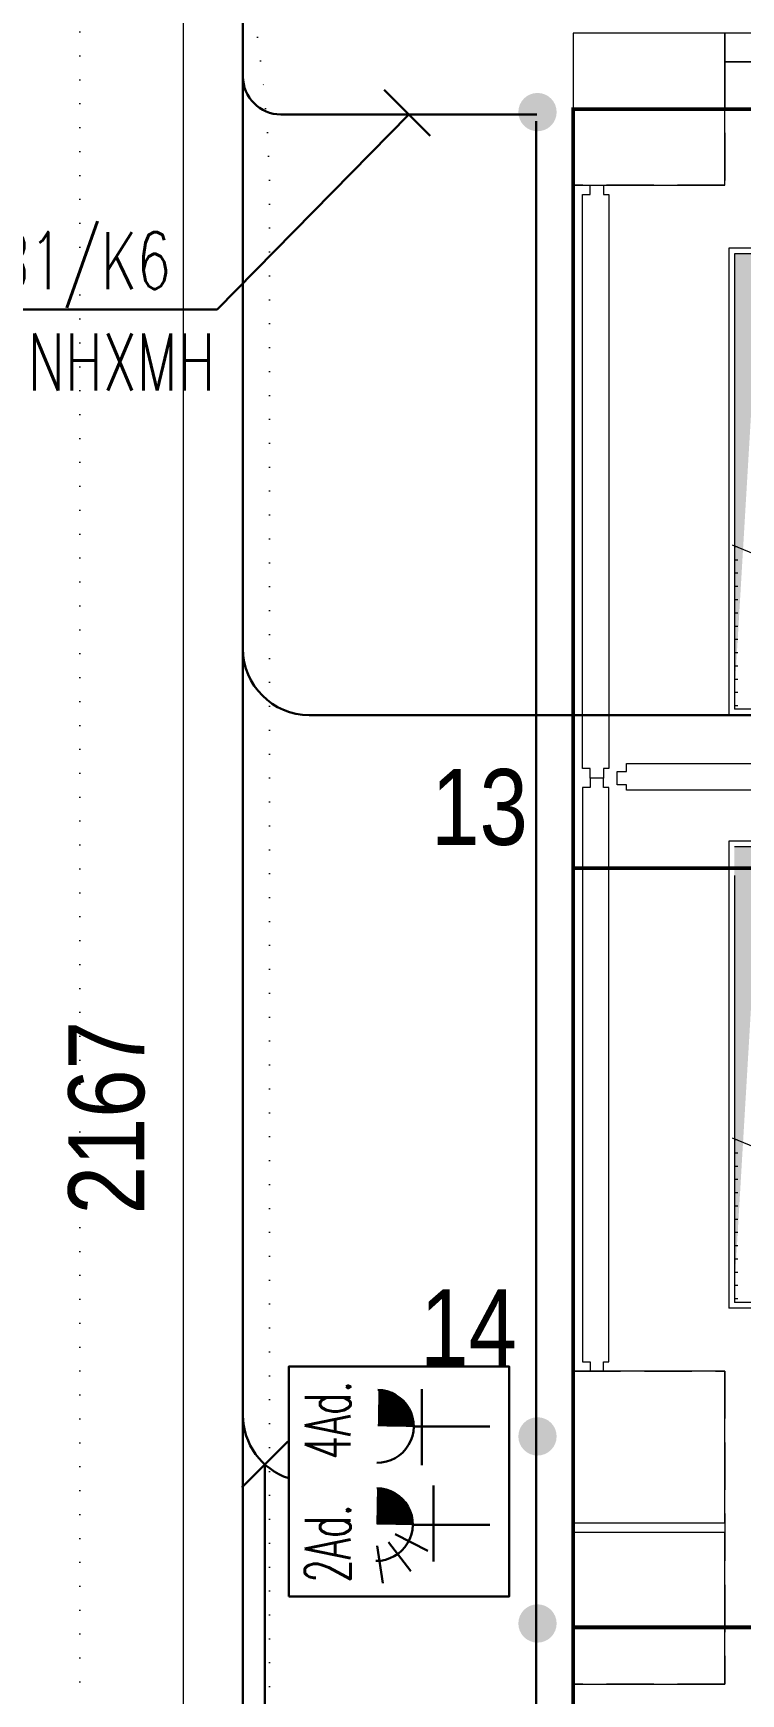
# Model space of a CAD drawing. Header units: metres. Extents: x -13194 to 152406, y -4219 to 19791.
# Drawn here: x 3375 to 3748, y 5595 to 6470 of the extents above; entities that cross this region are included whole.
import ezdxf
from ezdxf.enums import TextEntityAlignment as Align

# ---------------------------------------------------------------- set-up
doc = ezdxf.new("R2010")
doc.units = ezdxf.units.M
doc.header["$LTSCALE"] = 100
doc.header["$MEASUREMENT"] = 0
doc.linetypes.add('DOT2', pattern=[0.125, 0, -0.125])
doc.linetypes.add('HIDDEN', pattern=[0.375, 0.25, -0.125])
doc.layers.get('0').update_dxf_attribs({"color": 9, "lineweight": 9})
for name, color, linetype, lineweight in [('00', 9, 'Continuous', 9), ('01', 9, 'Continuous', 9), ('06D', 9, 'Continuous', 9), ('20', 9, 'DOT2', 9), ('21', 9, 'Continuous', 9), ('25', 76, 'Continuous', 9), ('E-KABLO', 7, 'Continuous', 30), ('E-KOMBİNE ETANŞ PRİZ (2x1 FAZ+4x3 FAZ)', 7, 'Continuous', 30), ('E-YAZI', 7, 'Continuous', 30)]:
    doc.layers.add(name, color=color, linetype=linetype, lineweight=lineweight)
doc.styles.add('E-YAZI', font='txttw.shx')
doc.styles.add('MuuM_TEXT-STANDART', font='ARIALN.TTF')
doc.dimstyles.new('MuuM_DIM200', dxfattribs={"dimscale": 20, "dimtxt": 2, "dimasz": 1, "dimexe": 1, "dimexo": 1, "dimgap": 1, "dimtad": 1, "dimdec": 1, "dimrnd": 0.5, "dimdsep": 46, "dimtxsty": 'MuuM_TEXT-STANDART', "dimblk": 'ARCHTICK', "dimcen": 0, "dimdle": 0.15, "dimclrd": 256, "dimclre": 256, "dimclrt": 256, "dimadec": 0, "dimazin": 0, "dimtfac": 5, "dimtdec": 1, "dimtix": 1, "dimtmove": 2, "dimatfit": 3, "dimldrblk": 'DOT', "dimfxl": 3, "dimfxlon": 1, "dimtolj": 1, "dimlwd": -1, "dimlwe": -1, "dimarcsym": 0})

# ---------------------------------------------------------------- blocks, each defined once
blk = doc.blocks.new('E-KOMBİNE ETANŞ PRİZ (2x1 FAZ+4x3 FAZ)')
at = {"layer": 'E-KOMBİNE ETANŞ PRİZ (2x1 FAZ+4x3 FAZ)', "color": 3}
for p, q in [((-33.85, 69.6), (-53.58, 66.59)), ((-31.88, 63.68), (-47.21, 51.77)), ((-27.73, 60.05), (-36.46, 42.89))]:
    blk.add_line(p, q, dxfattribs=at)
at = {"layer": 'E-KOMBİNE ETANŞ PRİZ (2x1 FAZ+4x3 FAZ)', "color": 4}
for p, q in [((-22.77, 50.83), (-22.77, 10.19)), ((48.64, 46.1), (8.6, 46.1)), ((28.95, 50.32), (28.95, 10.19)), ((-42.22, 39.94), (-2.19, 39.94))]:
    blk.add_line(p, q, dxfattribs=at)
at = {"layer": 'E-KOMBİNE ETANŞ PRİZ (2x1 FAZ+4x3 FAZ)', "color": 3}
blk.add_lwpolyline([(-60.55, 116.23), (60.55, 116.23), (60.55, 0), (-60.55, 0)], close=True, dxfattribs=at)
at = {"layer": 'E-KOMBİNE ETANŞ PRİZ (2x1 FAZ+4x3 FAZ)', "color": 4, "const_width": 19.2}
for points in [[(-22.82, 60.43, 0.414214), (-13.05, 69.86)], [(28.9, 59.67, 0.414214), (38.66, 69.1)]]:
    blk.add_lwpolyline(points, format="xyb", dxfattribs=at)
at = {"layer": 'E-KOMBİNE ETANŞ PRİZ (2x1 FAZ+4x3 FAZ)', "color": 4}
for centre in [(-22.65, 70.03), (29.07, 69.52)]:
    blk.add_arc(centre, 19.2, 179.24487, 359.24487, dxfattribs=at)
at = {"layer": 'E-KOMBİNE ETANŞ PRİZ (2x1 FAZ+4x3 FAZ)', "color": 1, "style": 'E-YAZI', "width": 0.6}
for s, p in [('2Ad.', (-53.31, 83.65)), ('4Ad.', (11.62, 83.65))]:
    blk.add_text(s, height=24, dxfattribs=at).set_placement(p)
blk = doc.blocks.new('p-kolon_80x80')
blk.add_lwpolyline([(-40, -40), (40, -40), (40, 40), (-40, 40)], close=True)
blk = doc.blocks.new('2.bod.sitatik')
at = {"layer": '01'}
for p in [(3700, -2200), (3700, -2905), (3700, -2990)]:
    blk.add_blockref('p-kolon_80x80', p, dxfattribs=at)
blk = doc.blocks.new('_ArchTick')
at = {"color": 0, "linetype": 'ByBlock', "const_width": 0.15}
blk.add_lwpolyline([(-0.5, -0.5), (0.5, 0.5)], dxfattribs=at)
blk = doc.blocks.new('*D594')
at = {"layer": '25', "transparency": 16777216}
for p, q in [((3514.6, -26328.66), (3434.6, -26328.66)), ((3454.6, -28498.79), (3454.6, -26325.66)), ((3514.6, -28495.79), (3434.6, -28495.79))]:
    blk.add_line(p, q, dxfattribs=at)
at = {"layer": '25', "transparency": 16777216, "xscale": 20, "yscale": 20, "zscale": 20}
for p, rotation in [((3454.6, -26328.66), 90), ((3454.6, -28495.79), 270)]:
    blk.add_blockref('_ArchTick', p, dxfattribs=dict(at, rotation=rotation))
at = {"layer": '25', "transparency": 16777216, "insert": (3414.18, -27412.23), "char_height": 40, "attachment_point": 5, "rotation": 90, "style": 'MuuM_TEXT-STANDART'}
blk.add_mtext('\\A1;2167', dxfattribs=at)
blk = doc.blocks.new('_Dot')
at = {"color": 0, "linetype": 'ByBlock', "lineweight": -2}
blk.add_line((-0.5, 0), (-1, 0), dxfattribs=at)
at = {"color": 0, "linetype": 'ByBlock', "const_width": 0.5}
blk.add_lwpolyline([(-0.25, 0, 1), (0.25, 0, 1)], format="xyb", close=True, dxfattribs=at)
blk = doc.blocks.new('p-işyeri')
at = {"color": 0, "const_width": 2}
blk.add_lwpolyline([(200, 0), (200, 700), (-200, 700), (-200, 0)], close=True, dxfattribs=at)
blk = doc.blocks.new('p-mekanik_boyahane_mahal13')
for p, q in [((596, 246), (0, 246)), ((0, 246), (0, 0)), ((593, 243), (3, 243)), ((3, 243), (3, 3)), ((22.94, 80.88), (2.03, 89.46)), ((3.03, 88.82), (4.5, 88.82)), ((3.03, 81.84), (4.86, 81.84)), ((3.03, 74.85), (4.86, 74.85)), ((3.03, 67.87), (4.86, 67.87)), ((3.03, 60.88), (4.86, 60.88)), ((3.03, 53.9), (4.86, 53.9)), ((3.03, 46.91), (4.86, 46.91)), ((3.03, 39.92), (4.86, 39.92)), ((3.03, 32.94), (4.86, 32.94)), ((3.03, 25.95), (4.86, 25.95)), ((3.03, 18.97), (4.86, 18.97)), ((3.03, 11.99), (4.86, 11.99)), ((3.03, 5), (4.86, 5))]:
    blk.add_line(p, q)
for points in [[(593, 243), (593, 3), (542.11, 3), (593, 3), (3, 3)], [(596, 3), (596, 0), (0, 0)]]:
    blk.add_lwpolyline(points)
blk.add_solid([(593, 243), (3, 243), (15.71, 225.53), (3, 11)])
blk = doc.blocks.new('p-mekanik_boyahane_mahal14')
for p, q in [((596, 246), (0, 246)), ((0, 246), (0, 0)), ((593, 243), (3, 243)), ((3, 228), (3, 3)), ((22.94, 80.88), (2.03, 89.46)), ((3.03, 88.82), (4.5, 88.82)), ((3.03, 81.84), (4.86, 81.84)), ((3.03, 74.85), (4.86, 74.85)), ((3.03, 67.87), (4.86, 67.87)), ((3.03, 60.88), (4.86, 60.88)), ((3.03, 53.9), (4.86, 53.9)), ((3.03, 46.91), (4.86, 46.91)), ((3.03, 39.92), (4.86, 39.92)), ((3.03, 32.94), (4.86, 32.94)), ((3.03, 25.95), (4.86, 25.95)), ((3.03, 18.97), (4.86, 18.97)), ((3.03, 11.99), (4.86, 11.99)), ((596, 0), (0, 0)), ((593, 3), (3, 3)), ((3.03, 5), (4.86, 5))]:
    blk.add_line(p, q)
blk.add_solid([(593, 243), (3, 243), (15.71, 225.53), (3, 11)])
blk = doc.blocks.new('2.bod.Mimari')
at = {"layer": '00'}
blk.add_lwpolyline([(4360, -2160), (3740, -2160), (3740, -2175), (4360, -2175)], close=True, dxfattribs=at)
at = {"layer": '06D', "linetype": 'DOT2'}
for points in [[(1100, -4330, 0.163259), (1100, -4330), (1100, -2250, -0.414214), (1700, -1650), (2900, -1650, -0.414214), (3500, -2250), (3500, -4330), (3500, -4330)], [(3699.6, -1889.1), (3365.5, -1889.1, 0.414214), (3280, -1974.6), (3280, -3734.29), (3400, -3734.29), (3400, -2103.6, -0.414214), (3494.5, -2009.1), (3699.6, -2009.1)]]:
    blk.add_lwpolyline(points, format="xyb", dxfattribs=at)
at = {"layer": '06D'}
for points in [[(3669.01, -2552.5), (3669.01, -2547.5), (3664.87, -2547.5), (3664.87, -2245), (3669.01, -2245), (3669.01, -2240), (3676.01, -2240), (3676.01, -2245), (3678.87, -2245), (3678.87, -2547.5), (3676.01, -2547.5), (3676.01, -2552.5)], [(3683.11, -2549), (3688.11, -2549), (3688.11, -2544.86), (4039.53, -2544.86), (4039.53, -2549), (4044.53, -2549), (4044.53, -2556), (4039.53, -2556), (4039.53, -2558.86), (3688.11, -2558.86), (3688.11, -2556), (3683.11, -2556)], [(3669.01, -2552.5), (3669.01, -2557.5), (3664.87, -2557.5), (3664.87, -2860), (3669.01, -2860), (3669.01, -2865), (3676.01, -2865), (3676.01, -2860), (3678.87, -2860), (3678.87, -2557.5), (3676.01, -2557.5), (3676.01, -2552.5)]]:
    blk.add_lwpolyline(points, close=True, dxfattribs=at)
at = {"layer": '20', "color": 251, "linetype": 'HIDDEN'}
blk.add_lwpolyline([(3660, -3750), (3740, -3750), (3740, -3815), (4380, -3815), (4380, -3030), (4360, -3030), (4360, -2175), (3740, -2175), (3740, -2240), (3660, -2240), (3660, -2865), (3740, -2865), (3740, -3030), (3660, -3030)], close=True, dxfattribs=at)
at = {"layer": '06D', "color": 89, "linetype": 'HIDDEN', "true_color": 0x2e4d23, "rotation": 90}
for p in [(4360, -2400), (4360, -2800), (4360, -3200)]:
    blk.add_blockref('p-işyeri', p, dxfattribs=at)
at = {"layer": '06D'}
for name, p in [('p-mekanik_boyahane_mahal13', (3742, -2519.25)), ('p-mekanik_boyahane_mahal14', (3742, -2831.75))]:
    blk.add_blockref(name, p, dxfattribs=at)
at = {"layer": '21', "style": 'MuuM_TEXT-STANDART'}
for s, p in [('13', (3636.12, -2599.7)), ('14', (3630.32, -2873.94))]:
    blk.add_text(s, height=40, dxfattribs=at).set_placement(p, align=Align.BOTTOM_RIGHT)
at = {"layer": '25'}
dim = blk.add_linear_dim(base=(3454.6, -1647.87), p1=(3650, -3815), p2=(13317.29, -1647.87), angle=90, dimstyle='MuuM_DIM200', dxfattribs=at)
dim.commit()
dim.dimension.update_dxf_attribs({"geometry": '*D594', "text_midpoint": (3414.18, -2731.43), "insert": (0, 24680.79)})

msp = doc.modelspace()

# ---------------------------------------------------------------- hatches: boundary and pattern name
at = {"layer": 'E-KABLO'}
h = msp.add_hatch(color=4, dxfattribs=at)
h.dxf.hatch_style = 1
h.paths.add_polyline_path([(3651.28, 6428.46, 1), (3631.1, 6428.46, 1)])
h = msp.add_hatch(color=4, dxfattribs=at)
h.dxf.hatch_style = 1
h.paths.add_polyline_path([(3651.28, 5730.63, 1), (3631.1, 5730.63, 1)])
h = msp.add_hatch(color=4, dxfattribs=at)
h.dxf.hatch_style = 1
h.paths.add_polyline_path([(3651.28, 5632.05, 1), (3631.1, 5632.05, 1)])

# ---------------------------------------------------------------- linework, layer by layer
at = {"layer": 'E-KABLO', "color": 6}
for p, q in [((3485.92, 6447.22, 0), (3485.92, 6809.28)), ((3485.92, 5870.97), (3485.92, 6449.22)), ((4345.55, 6110.73), (3520.92, 6110.73)), ((3485.92, 5870.97), (3485.92, 5741.86)), ((3485.92, 5741.86), (3485.92, 5238.81))]:
    msp.add_line(p, q, dxfattribs=at)
at = {"layer": 'E-KABLO', "color": 3}
for p, q in [((3640.8, 6427.22, 0), (3505.92, 6427.22, 0)), ((3640.54, 4856.68, 0), (3640.54, 6423.68, 0))]:
    msp.add_line(p, q, dxfattribs=at)
msp.add_arc((3505.92, 6447.22, 0), 20, 180, 270, dxfattribs=at)
at = {"layer": 'E-KABLO', "color": 6}
for centre, end in [((3520.92, 6145.73), 270), ((3520.92, 5741.86), 251.89972)]:
    msp.add_arc(centre, 35, 180, end, dxfattribs=at)
at = {"layer": 'E-YAZI'}
for p, q in [((3584.64, 6415.94, 0), (3560.4, 6440.18, 0)), ((3472.38, 6324.46, 0), (3573.36, 6427.22, 0)), ((3472.38, 6324.46, 0), (3249.7, 6324.46, 0)), ((3509.63, 5727.96), (3485.39, 5703.71)), ((3497.51, 5715.84), (3497.51, 5541.74))]:
    msp.add_line(p, q, dxfattribs=at)

# ---------------------------------------------------------------- block references
for name in ['2.bod.sitatik', '2.bod.Mimari']:
    msp.add_blockref(name, (0, 8630))
at = {"layer": 'E-KOMBİNE ETANŞ PRİZ (2x1 FAZ+4x3 FAZ)', "color": 3, "rotation": 89.99999999999999}
msp.add_blockref('E-KOMBİNE ETANŞ PRİZ (2x1 FAZ+4x3 FAZ)', (3626.28, 5706.86), dxfattribs=at)

# ---------------------------------------------------------------- texts
at = {"layer": 'E-KABLO', "color": 3, "linetype": 'Continuous', "style": 'E-YAZI', "width": 0.7}
for s, p in [('KT-2B1/K6', (3279.7, 6335.23, 0)), ('3x2,5 NHXMH', (3279.7, 6281.78, 0))]:
    msp.add_text(s, height=30, dxfattribs=at).set_placement(p)

doc.saveas('drawing.dxf')
